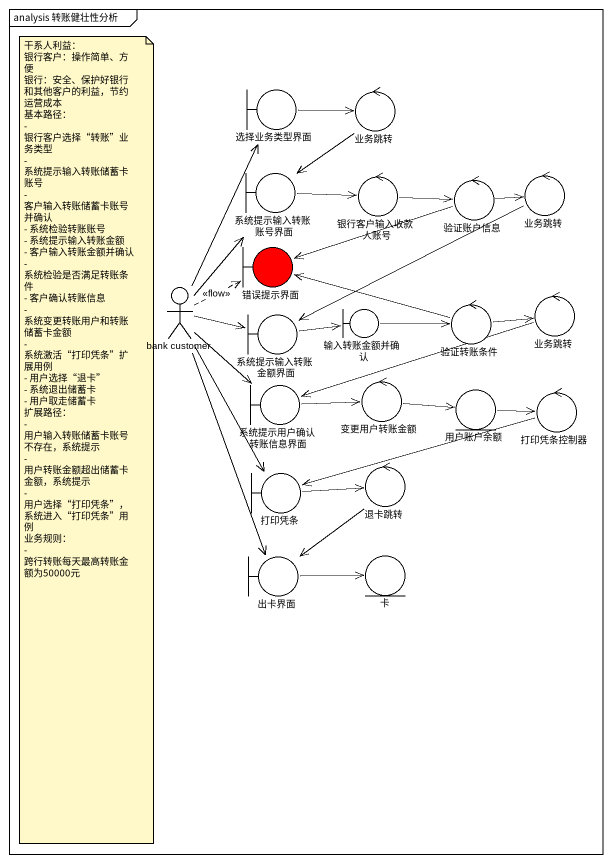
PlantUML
@startuml
mainframe analysis 转账健壮性分析
boundary 选择业务类型界面
control 业务跳转
boundary 系统提示输入转账账号界面
control 银行客户输入收款人账号
control 验证账户信息
control "业务跳转" as 业务跳转_2
boundary 错误提示界面 #FF0000
actor "bank customer" as bank_customer
boundary 系统提示输入转账金额界面
boundary 输入转账金额并确认
control 验证转账条件
control "业务跳转" as 业务跳转_3
boundary 系统提示用户确认转账信息界面
control 变更用户转账金额
entity 用户账户余额
control 打印凭条控制器
boundary 打印凭条
control 退卡跳转
boundary 出卡界面
entity 卡
选择业务类型界面 -right-> 业务跳转
业务跳转 --> 系统提示输入转账账号界面
系统提示输入转账账号界面 -right-> 银行客户输入收款人账号
银行客户输入收款人账号 -right-> 验证账户信息
验证账户信息 -right-> 业务跳转_2
验证账户信息 -left-> 错误提示界面
业务跳转_2 -left-> 系统提示输入转账金额界面
bank_customer -up-> 选择业务类型界面
bank_customer -up-> 系统提示输入转账账号界面
bank_customer .right.> 错误提示界面 : <<flow>>
bank_customer -right-> 系统提示输入转账金额界面
bank_customer --> 系统提示用户确认转账信息界面
bank_customer --> 打印凭条
bank_customer --> 出卡界面
系统提示输入转账金额界面 -right-> 输入转账金额并确认
输入转账金额并确认 -right-> 验证转账条件
验证转账条件 -left-> 错误提示界面
验证转账条件 -right-> 业务跳转_3
业务跳转_3 -left-> 系统提示用户确认转账信息界面
系统提示用户确认转账信息界面 -right-> 变更用户转账金额
变更用户转账金额 -right-> 用户账户余额
用户账户余额 -right-> 打印凭条控制器
打印凭条控制器 -left-> 打印凭条
打印凭条 -right-> 退卡跳转
退卡跳转 --> 出卡界面
出卡界面 -right-> 卡
note as N1
  干系人利益：
  银行客户：操作简单、方便
  银行：安全、保护好银行和其他客户的利益，节约运营成本
  基本路径：
  - 银行客户选择“转账”业务类型
  - 系统提示输入转账储蓄卡账号
  - 客户输入转账储蓄卡账号并确认
  - 系统检验转账账号
  - 系统提示输入转账金额
  - 客户输入转账金额并确认
  - 系统检验是否满足转账条件
  - 客户确认转账信息
  - 系统变更转账用户和转账储蓄卡金额
  - 系统激活“打印凭条”扩展用例
  - 用户选择“退卡”
  - 系统退出储蓄卡
  - 用户取走储蓄卡
  扩展路径：
  - 用户输入转账储蓄卡账号不存在，系统提示
  - 用户转账金额超出储蓄卡金额，系统提示
  - 用户选择“打印凭条”，系统进入“打印凭条”用例
  业务规则：
  - 跨行转账每天最高转账金额为50000元
end note
@enduml
